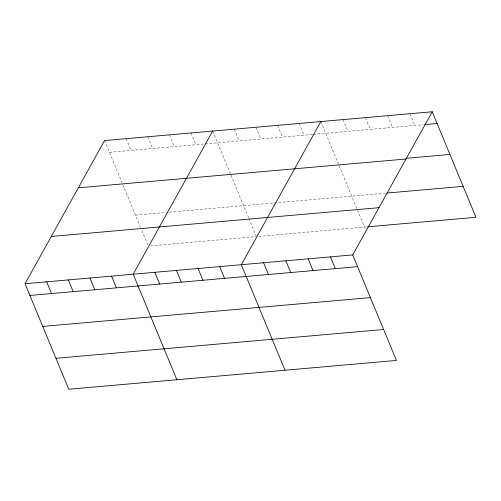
<?xml version="1.0" encoding="UTF-8"?>
<svg xmlns="http://www.w3.org/2000/svg" width="501" height="501" viewBox="0 0 501 501"><rect width="100%" height="100%" fill="white"/><g stroke="black" fill="none" stroke-linecap="round" stroke-linejoin="round"><path stroke-width="0.38" stroke-dasharray="2.5 1.88" d="M109.431 152.31L204.433 143.956M205.21 143.887L312.568 134.456M313.338 134.387L423.276 124.724M135.458 215.136L165.58 212.493M169.444 212.148L385.532 193.161M150.594 245.878L256.412 236.578M258.729 236.378L366.845 226.878M409.956 113.721L414.822 125.469M387.68 115.681L392.546 127.423M365.398 117.635L370.264 129.383M343.116 119.595L347.982 131.343M320.834 121.555L338.513 164.247M339.089 165.631L364.54 227.078M299.203 123.453L304.069 135.201M277.579 125.356L282.445 137.105M255.955 127.254L260.821 139.002M234.324 129.158L239.19 140.906M212.7 131.055L230.385 173.753M230.961 175.137L248.546 217.591M248.834 218.292L256.117 235.877M191.075 132.959L195.941 144.708M169.444 134.857L174.31 146.605M147.82 136.76L152.686 148.509M126.196 138.658L131.062 150.406M104.565 140.562L121.962 182.552M122.826 184.637L140.412 227.097M141.871 230.61L147.695 244.676"/><path stroke-width="0.75" d="M432.238 111.761L352.723 254.915L396.435 360.438L68.762 389.239L25.05 283.716L104.565 140.562L432.238 111.761L475.95 217.284L367.615 226.809M212.7 131.055L133.185 274.21L176.891 379.733M320.834 121.555L241.313 264.71L285.025 370.233M424.81 124.592L437.104 123.509M406.129 158.303L449.923 154.458M78.325 187.8L405.998 159.005M387.066 193.023L463.131 186.341M51.29 236.472L378.963 207.677M25.05 283.716L352.723 254.915M29.916 295.458L357.589 266.664M42.735 326.408L370.408 297.613M55.943 358.29L383.616 329.495M330.441 256.875L335.307 268.624M308.159 258.835L313.025 270.578M285.877 260.789L290.743 272.538M263.595 262.749L268.461 274.498M219.689 266.607L224.554 278.356M198.064 268.511L202.93 280.253M176.433 270.408L181.299 282.157M154.809 272.312L159.675 284.054M111.554 276.114L116.42 287.856M89.929 278.011L94.795 289.76M68.305 279.915L73.171 291.657M46.674 281.812L51.54 293.561"/></g></svg>
